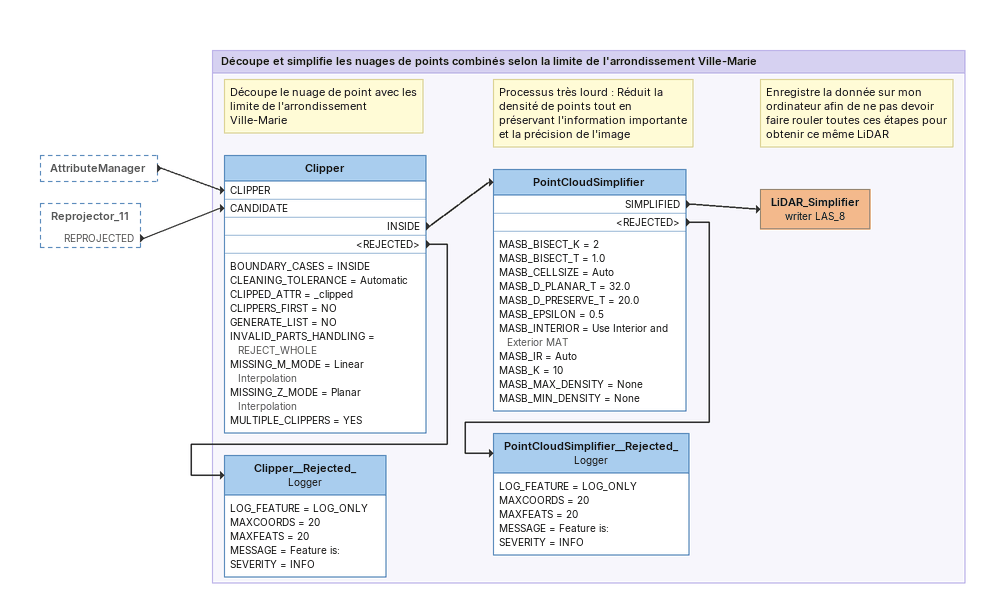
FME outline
AttributeManager [outside]
    -> Clipper [CLIPPER]
Reprojector_11 [outside]
    REPROJECTED -> Clipper [CANDIDATE]

Bookmark: Découpe et simplifie les nuages de points combinés selon la limite de l'arrondissement Ville-Marie
Note: Découpe le nuage de point avec les limite de l'arrondissement Ville-Marie
Clipper
    BOUNDARY_CASES = INSIDE
    CLEANING_TOLERANCE = Automatic
    CLIPPED_ATTR = _clipped
    CLIPPERS_FIRST = NO
    GENERATE_LIST = NO
    INVALID_PARTS_HANDLING = REJECT_WHOLE
    MISSING_M_MODE = Linear Interpolation
    MISSING_Z_MODE = Planar Interpolation
    MULTIPLE_CLIPPERS = YES
    INSIDE -> PointCloudSimplifier
    <REJECTED> -> Clipper__Rejected_
Note: Processus très lourd : Réduit la densité de points tout en préservant l'information importante et la précision de l'image
PointCloudSimplifier
    MASB_BISECT_K = 2
    MASB_BISECT_T = 1.0
    MASB_CELLSIZE = Auto
    MASB_D_PLANAR_T = 32.0
    MASB_D_PRESERVE_T = 20.0
    MASB_EPSILON = 0.5
    MASB_INTERIOR = Use Interior and Exterior MAT
    MASB_IR = Auto
    MASB_K = 10
    MASB_MAX_DENSITY = None
    MASB_MIN_DENSITY = None
    SIMPLIFIED -> LiDAR_Simplifier (writer LAS_8)
    <REJECTED> -> PointCloudSimplifier__Rejected_
Note: Enregistre la donnée sur mon ordinateur afin de ne pas devoir faire rouler toutes ces étapes pour obtenir ce même LiDAR
LiDAR_Simplifier (writer LAS_8)
PointCloudSimplifier__Rejected_: Logger
    LOG_FEATURE = LOG_ONLY
    MAXCOORDS = 20
    MAXFEATS = 20
    MESSAGE = Feature is:
    SEVERITY = INFO
Clipper__Rejected_: Logger
    LOG_FEATURE = LOG_ONLY
    MAXCOORDS = 20
    MAXFEATS = 20
    MESSAGE = Feature is:
    SEVERITY = INFO
